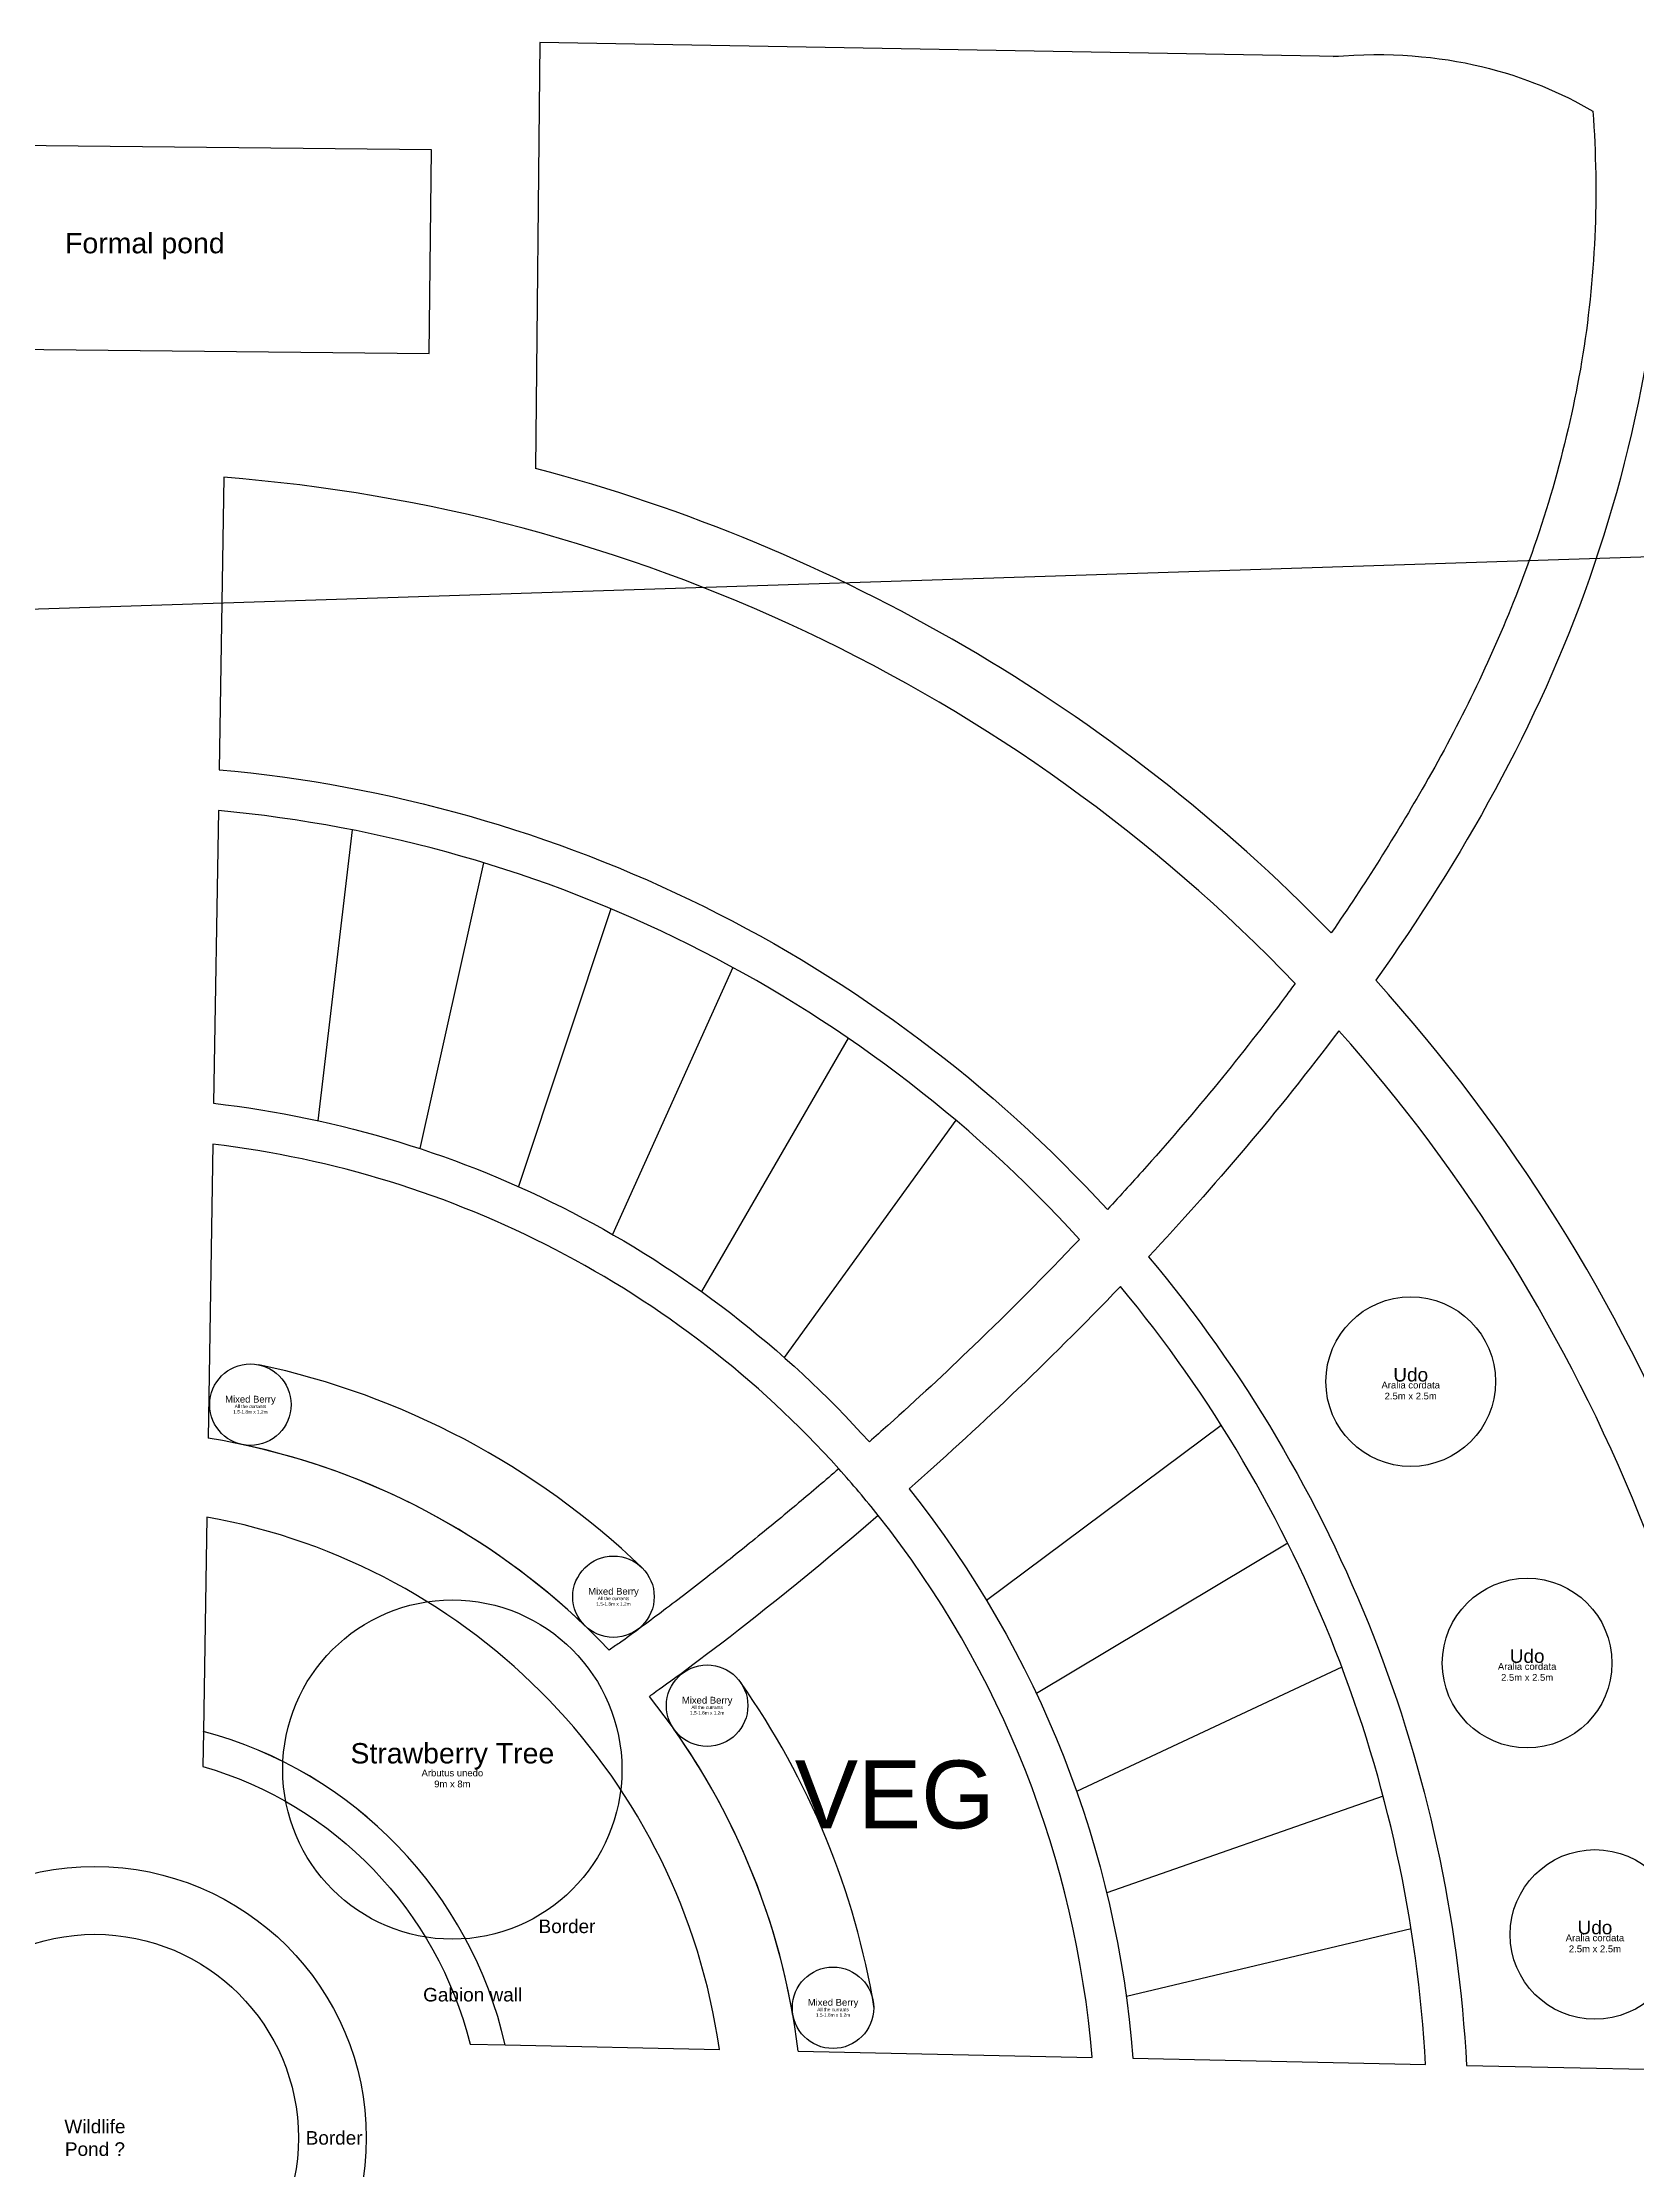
# Model space of a CAD drawing. Header units: metres. Extents: x 59 to 170, y -3 to 145.
# Drawn here: x 116.11 to 139.61, y 67.54 to 98.88 of the extents above; entities that cross this region are included whole.
import ezdxf

# ---------------------------------------------------------------- set-up
doc = ezdxf.new("R2010")
doc.units = ezdxf.units.M
for name, color, linetype, lineweight, true_color in [('Areas', 30, 'Continuous', 25, 0xff7f00), ('Legend', 40, 'Continuous', 25, 0xffba00), ('Plant - Perennial', 3, 'Continuous', 25, 0x00ff00), ('Plant - Shrub', 3, 'Continuous', 25, 0x00ff00), ('Plant - Tree', 3, 'Continuous', 25, 0x00ff00), ('Plant - Windbreak', 3, 'Continuous', 25, 0x00ff00), ('Plant label', 30, 'Continuous', 25, 0xff7f00), ('Structures', 216, 'Continuous', 25, 0x800080), ('Utilities', 5, 'Continuous', 25, 0x0000ff), ('Water', 136, 'Continuous', 25, 0x008080)]:
    doc.layers.add(name, color=color, linetype=linetype, lineweight=lineweight, true_color=true_color)
doc.styles.add('textstyle196', font='')
doc.styles.add('textstyle197', font='')
doc.styles.add('textstyle199', font='')
doc.styles.add('textstyle20', font='')
doc.styles.add('textstyle202', font='')
doc.styles.add('textstyle203', font='')
doc.styles.add('textstyle21', font='')
doc.styles.add('textstyle215', font='')
doc.styles.add('textstyle64', font='')
doc.styles.add('textstyle65', font='')
doc.styles.add('textstyle94', font='')
doc.styles.add('textstyle95', font='')
doc.styles.get('textstyle196').set_extended_font_data('Arial')
doc.styles.get('textstyle197').set_extended_font_data('Arial')
doc.styles.get('textstyle199').set_extended_font_data('Arial')
doc.styles.get('textstyle20').set_extended_font_data('Arial')
doc.styles.get('textstyle202').set_extended_font_data('Arial')
doc.styles.get('textstyle203').set_extended_font_data('Arial')
doc.styles.get('textstyle21').set_extended_font_data('Arial')
doc.styles.get('textstyle215').set_extended_font_data('Arial')
doc.styles.get('textstyle64').set_extended_font_data('Arial')
doc.styles.get('textstyle65').set_extended_font_data('Arial')
doc.styles.get('textstyle94').set_extended_font_data('Arial')
doc.styles.get('textstyle95').set_extended_font_data('Arial')

# ---------------------------------------------------------------- blocks, each defined once
blk = doc.blocks.new('Shrub - Mixed berry')
at = {"layer": 'Plant - Shrub'}
blk.add_circle((0.001, 0), 0.6, dxfattribs=at)
at = {"layer": 'Plant - Shrub', "insert": (0.001, 0), "char_height": 0.1, "attachment_point": 8, "line_spacing_factor": 0.971628, "style": 'textstyle65'}
blk.add_mtext('\\c32767;Mixed Berry', dxfattribs=at)
at = {"layer": 'Plant label', "insert": (0.001, 0), "char_height": 0.05, "attachment_point": 2, "line_spacing_factor": 0.971628, "style": 'textstyle64'}
blk.add_mtext('\\c32767;All the currants\\P1.5-1.8m x 1.2m', dxfattribs=at)
blk = doc.blocks.new('Perennial - Aralia cordata')
at = {"layer": 'Plant - Perennial'}
blk.add_circle((0, 0), 1.25, dxfattribs=at)
at = {"layer": 'Plant - Perennial', "color": 30, "true_color": 0xff7f00, "insert": (0, 0), "char_height": 0.2, "attachment_point": 8, "line_spacing_factor": 0.971628, "style": 'textstyle20'}
blk.add_mtext('Udo', dxfattribs=at)
at = {"layer": 'Plant label', "insert": (0, 0), "char_height": 0.1, "attachment_point": 2, "line_spacing_factor": 0.971628, "style": 'textstyle21'}
blk.add_mtext('\\c32767;Aralia cordata\\P2.5m x 2.5m', dxfattribs=at)
blk = doc.blocks.new('Tree - Arbutus unedo')
at = {"layer": 'Plant - Tree'}
blk.add_circle((0, 0), 2.5, dxfattribs=at)
at = {"layer": 'Plant - Tree', "insert": (0, 0), "char_height": 0.3, "attachment_point": 8, "line_spacing_factor": 0.971628, "style": 'textstyle95'}
blk.add_mtext('\\c32767;Strawberry Tree', dxfattribs=at)
at = {"layer": 'Plant label', "insert": (0, 0), "char_height": 0.1, "attachment_point": 2, "line_spacing_factor": 0.971628, "style": 'textstyle94'}
blk.add_mtext('\\c32767;Arbutus unedo\\P9m x 8m', dxfattribs=at)

msp = doc.modelspace()

# ---------------------------------------------------------------- linework, layer by layer
at = {"layer": 'Areas'}
for p, q in [((123.447, 98.882), (123.381, 92.606)), ((135.219, 98.675), (123.447, 98.882)), ((118.626, 82.646), (118.555, 78.314)), ((118.536, 77.151), (118.485, 73.992)), ((122.934, 69.373), (126.092, 69.306)), ((127.256, 69.281), (131.586, 69.189))]:
    msp.add_line(p, q, dxfattribs=at)
at = {"layer": 'Areas', "flags": 128}
for points in [[(138.969, 97.87, -0.059921), (138.804, 94.179, -0.051787), (137.832, 90.721, -0.036061), (136.495, 87.951, -0.02077), (135.112, 85.761)], [(134.581, 85.016, 0.18392), (118.786, 92.475), (118.716, 88.166, -0.186727), (131.812, 81.683)], [(131.4, 81.244, 0.186738), (118.706, 87.564), (118.636, 83.249, -0.183176), (128.303, 78.258)], [(134.581, 85.016, -0.001908), (134.439, 84.825, -0.021782), (132.395, 82.324, -0.004516), (131.812, 81.683)], [(132.42, 80.989, -0.162286), (137.106, 69.071), (141.415, 68.98, 0.173538), (135.225, 84.319)], [(131.4, 81.244, -0.01155), (129.838, 79.674, -0.008402), (128.577, 78.502, -0.001743), (128.303, 78.258)], [(128.888, 77.567, -0.150205), (132.189, 69.176), (136.504, 69.084, 0.160787), (132.005, 80.55)], [(127.852, 77.863, -0.003699), (127.26, 77.359, -0.00427), (126.579, 76.798, -0.004439), (125.917, 76.27, -0.002474), (125.564, 75.997, -0.002644), (125.232, 75.746, -0.003116), (124.62, 75.293)], [(128.435, 77.173, 0.015332), (127.852, 77.863)], [(124.62, 75.293, 0.050916), (124.47, 75.188)]]:
    msp.add_lwpolyline(points, format="xyb", dxfattribs=at)
for points in [[(120.68, 87.279), (120.173, 82.993)], [(122.615, 86.795), (121.676, 82.582)], [(124.492, 86.117), (123.13, 82.022)], [(126.289, 85.253), (124.519, 81.316)], [(127.99, 84.21), (125.83, 80.474)], [(129.577, 83.001), (127.049, 79.503)], [(133.492, 78.503), (130.031, 75.924)], [(134.472, 76.765), (130.767, 74.55)], [(135.27, 74.937), (131.359, 73.109)], [(135.878, 73.037), (131.803, 71.615)], [(136.291, 71.085), (132.092, 70.084)]]:
    msp.add_lwpolyline(points, dxfattribs=at)
msp.add_lwpolyline([(130.344, 83.59, -0.011232), (130.344, 83.59)], format="xyb", close=True, dxfattribs=at)
at = {"layer": 'Areas'}
msp.add_circle((116.887, 68.002), 4, dxfattribs=at)
for radius, start, end in [(25.447, 44.2595, 75.2147), (25.447, 2.1597, 42.1011), (14.747, 41.9695, 83.2303), (10.447, 43.4608, 80.8131), (9.297, 8.0653, 79.7834), (14.747, 4.6184, 38.4559), (10.447, 7.0356, 38.5232), (6.2, 12.7811, 75.0676)]:
    msp.add_arc((116.887, 68.002), radius, start, end, dxfattribs=at)
for points in [[(135.141, 98.677), (136.79, 98.815), (138.049, 98.411), (138.969, 97.87)], [(140.039, 98.448), (140.212, 92.822), (138.302, 88.633), (135.768, 85.062)], [(135.225, 84.319), (134.33, 83.127), (133.374, 82.01), (132.42, 80.989)], [(132.005, 80.55), (130.921, 79.42), (129.851, 78.416), (128.888, 77.567)], [(128.435, 77.173), (126.476, 75.484), (125.061, 74.508), (125.061, 74.508)]]:
    msp.add_open_spline(points, degree=3, dxfattribs=at)
at = {"layer": 'Plant - Windbreak'}
for radius, start, end in [(11.647, 46.2186, 78.0269), (10.447, 46.2186, 78.0269), (11.647, 9.4316, 35.2188), (10.447, 9.9415, 35.2188)]:
    msp.add_arc((116.887, 68.002), radius, start, end, dxfattribs=at)
at = {"layer": 'Structures', "flags": 128}
msp.add_lwpolyline([(118.477, 73.476, -0.266888), (122.417, 69.384), (122.934, 69.373, 0.278671), (118.485, 73.992)], format="xyb", close=True, dxfattribs=at)
at = {"layer": 'Utilities'}
msp.add_line((170.273, 92.29), (59.331, 88.688), dxfattribs=at)
at = {"layer": 'Water', "flags": 128}
msp.add_lwpolyline([(112.816, 94.393), (121.816, 94.299), (121.847, 97.299), (112.848, 97.393)], close=True, dxfattribs=at)
at = {"layer": 'Water'}
msp.add_circle((116.887, 68.002), 3, dxfattribs=at)

# ---------------------------------------------------------------- block references
at = {"layer": 'Plant - Perennial'}
msp.add_blockref('Perennial - Aralia cordata', (136.284, 79.147), dxfattribs=at)
at = {"layer": 'Plant - Shrub'}
for p in [(119.178, 78.808), (124.53, 75.977), (125.911, 74.372), (127.767, 69.919)]:
    msp.add_blockref('Shrub - Mixed berry', p, dxfattribs=at)
at = {"layer": 'Plant - Tree'}
for name, p in [('Perennial - Aralia cordata', (138, 75)), ('Tree - Arbutus unedo', (122.156, 73.43)), ('Perennial - Aralia cordata', (139, 71))]:
    msp.add_blockref(name, p, dxfattribs=at)

# ---------------------------------------------------------------- texts
at = {"layer": 'Legend', "insert": (128.679, 73.057), "char_height": 1, "attachment_point": 5, "style": 'textstyle215'}
msp.add_mtext('VEG', dxfattribs=at)
at = {"layer": 'Legend', "color": 30, "true_color": 0xff7f00, "insert": (120.413, 68.001), "char_height": 0.2, "attachment_point": 5, "style": 'textstyle202'}
msp.add_mtext('Border', dxfattribs=at)
at = {"layer": 'Plant - Tree', "color": 30, "true_color": 0xff7f00, "insert": (122.455, 70.111), "char_height": 0.2, "attachment_point": 5, "style": 'textstyle199'}
msp.add_mtext('Gabion wall', dxfattribs=at)
at = {"layer": 'Structures', "color": 30, "true_color": 0xff7f00, "insert": (123.846, 71.119), "char_height": 0.2, "attachment_point": 5, "style": 'textstyle203'}
msp.add_mtext('Border', dxfattribs=at)
at = {"layer": 'Water', "color": 30, "true_color": 0xff7f00, "attachment_point": 5}
for s, insert, char_height, style in [('Formal pond', (117.623, 95.881), 0.3, 'textstyle196'), ('Wildlife\\PPond ?', (116.887, 68.002), 0.2, 'textstyle197')]:
    msp.add_mtext(s, dxfattribs=dict(at, insert=insert, char_height=char_height, style=style))

doc.saveas('drawing.dxf')
